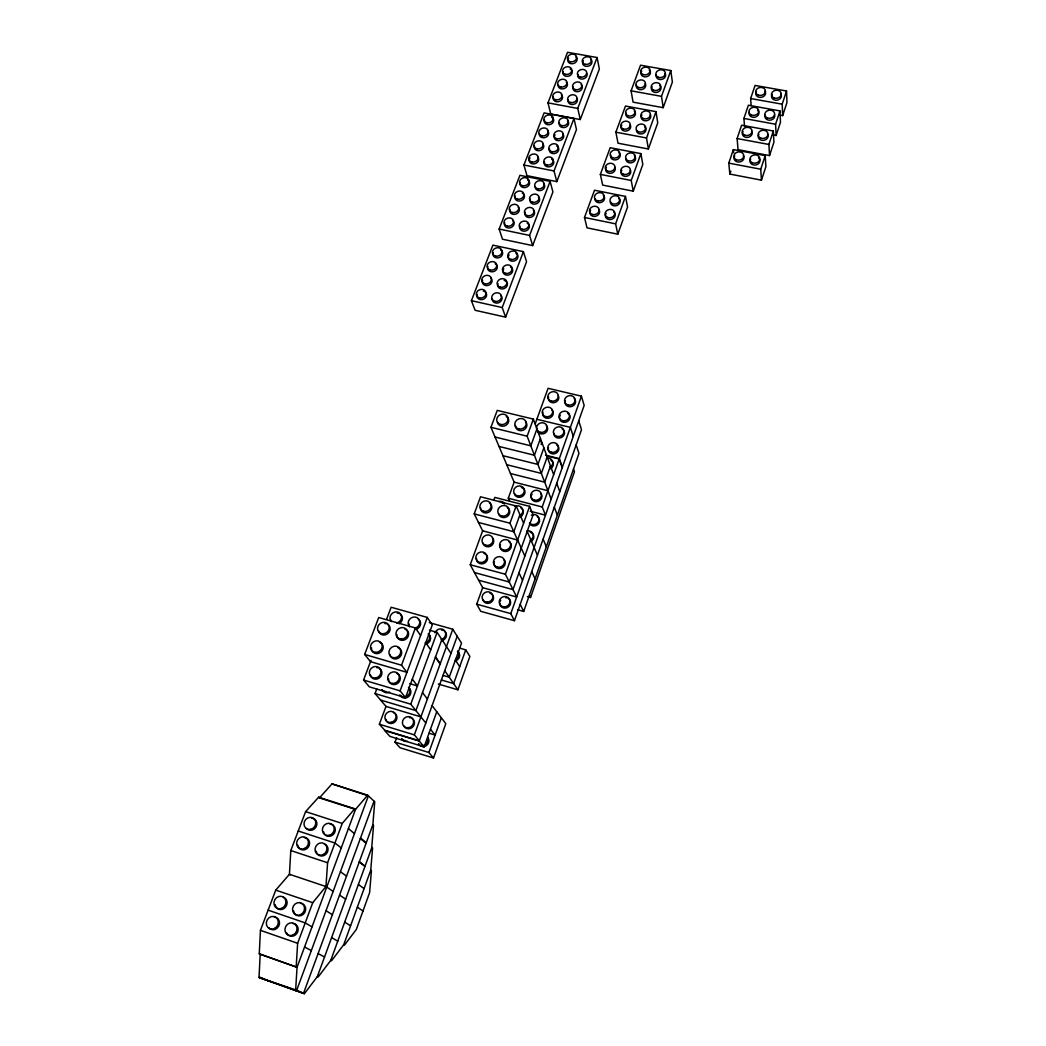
<?xml version="1.0" encoding="UTF-8"?>
<svg xmlns="http://www.w3.org/2000/svg" width="1046" height="1046" viewBox="0 0 1046 1046"><rect width="100%" height="100%" fill="white"/><g stroke="black" fill="none" stroke-linecap="round" stroke-linejoin="round"><path stroke-width="1.5" d="M259.264 953.86L297.051 967.288L259.264 953.86L260.441 930.339L275.739 890.12L289.428 874.273L290.801 850.555L305.615 811.631L318.625 797.196L354.764 808.767L355.509 809.421L297.051 967.288L295.613 990.484L296.476 990.876L368.375 795.849M318.625 797.196L319.435 797.876L332.027 783.885L367.656 795.169L374.743 801.824L372.86 824.745L317.369 976.572L304.36 993.7L259.944 977.84L259.029 977.435L260.192 954.305M296.188 966.87L297.639 943.283L312.741 902.685L325.947 886.537L327.594 862.754L342.212 823.463L354.764 808.767M371.696 847.94L373.553 825.359L372.86 824.745M330.771 960.359L331.543 960.764L343.755 944.656L370.742 870.22L372.585 847.979L371.892 847.404L330.771 960.359L318.18 976.964L317.369 976.572M761.449 180.16L765.881 166.667L765.227 155.619L733.364 149.617L728.801 163.124L729.833 174.067L761.449 180.16L760.73 169.217L765.227 155.619M769.529 155.579L773.909 142.243L773.334 131.025L741.627 125.193L737.116 138.543L738.058 149.67L769.529 155.579L768.902 144.453L773.334 131.025M772.994 134.921L776.132 135.509L780.473 122.29L779.976 110.915L748.387 105.215L743.915 118.433L744.53 126.501M779.545 115.047L782.67 115.622L786.971 102.534L786.54 91.002L755.068 85.445L750.636 98.533L751.133 105.672M776.132 135.509L775.583 124.226L779.976 110.915M782.67 115.622L782.186 104.182L786.54 91.002M729.833 174.067L730.84 171.099M527.406 596.638L530.557 597.501L574.463 471.798L573.509 468.987M482.755 587.407L476.715 604.183L480.742 611.322L514.462 620.696L581.498 429.71L578.739 420.819M517.652 609.753L523.706 611.426L578.961 453.415L576.189 444.851M514.462 620.696L510.801 613.636L584.165 405.403L581.406 396.159L548.078 388.301L535.251 423.748M550.471 465.901L544.691 482.167L510.474 473.524M530.714 539.488L512.998 589.591L478.623 580.216M530.23 511.219L545.489 515.168L542.22 506.957L581.406 396.159M523.615 523.131L516.175 505.976L480.519 496.772L474.217 513.887L482.624 530.819L470.242 564.748L482.664 587.682L516.659 596.991L505.401 574.241L529.603 506.342L494.823 497.399L493.725 500.433M547.202 456.984L541.344 473.407L506.761 464.712M617.807 234.199L627.561 206.99L625.482 196.413L594.52 190.228L584.492 217.463L587.015 227.832L617.807 234.199L615.61 223.844L625.482 196.413M633.248 191.17L642.806 164.497L640.897 153.605L610.171 147.708L600.352 174.394L602.679 185.09L633.248 191.17L631.222 180.474L640.897 153.605M648.363 149.003L657.738 122.866L655.999 111.661L625.495 106.038L615.872 132.188L618.029 143.21L648.363 149.003L646.52 137.98L655.999 111.661M663.19 107.673L672.369 82.059L670.8 70.553L640.531 65.192L631.091 90.832L633.065 102.155L663.19 107.673L661.503 96.35L670.8 70.553M519.94 514.658L513.834 531.734L478.467 522.451M543.868 447.858L537.932 464.437L502.943 455.703M396.656 737.639L395.009 742.137L400.017 747.733L433.515 757.997L445.805 723.649L432.09 705.619M438.326 684.058L457.926 689.798L469.863 656.43L465.745 649.867L459.678 648.128M424.114 746.844L419.25 741.065L384.64 730.526L389.883 736.397L424.114 746.844L436.77 711.764M524.857 556.067L509.977 523.235L516.175 505.976M540.442 438.496L534.414 455.245L499.047 446.459M433.515 757.997L428.873 752.492L441.347 717.778M465.745 649.867L453.624 683.574L441.438 680.018M551.15 499.099L527.145 436.195L533.342 419.106L497.242 410.372L490.953 427.317L514.122 482.141L508.291 498.236L509.507 500.995M419.25 741.065L457.194 636.282M536.938 428.925L530.832 445.831L495.046 437.006M376.769 689L375.056 693.55L386 706.416L379.358 724.237L384.732 730.252L419.354 740.79L414.36 734.867L452.774 629.247L429.278 622.605M441.857 639.551L415.903 710.613L380.6 700.062M371.029 660.314L363.563 680.031L369.382 686.869L405.508 697.604L432.26 624.985L427.291 617.428L391.139 607.242L386.549 619.376M374.05 801.171L303.51 993.321L259.029 977.435M425.787 722.995L410.764 704.193L437.11 632.359L429.435 630.176M405.508 697.604L400.108 690.857L427.291 617.428M401.533 665.217L415.393 627.953L378.717 617.519L364.662 654.456L370.519 661.687L406.959 672.356L401.533 665.217L364.662 654.456M505.623 317.147L526.569 261.683L523.418 251.641L492.901 245.143L471.406 300.673L475.106 310.283L505.623 317.147L502.211 307.563L523.418 251.641M532.649 245.601L552.916 191.941L550.091 181.35L519.927 175.323L499.138 229.035L502.498 239.22L532.649 245.601L529.577 235.428L550.091 181.35M556.812 181.625L576.477 129.56L573.94 118.499L544.103 112.89L523.928 164.993L526.988 175.663L556.812 181.625L554.04 170.956L573.94 118.499M580.269 119.545L599.358 69.01L597.07 57.517L567.56 52.3L547.986 102.874L550.758 114.001L580.269 119.545L577.758 108.418L597.07 57.517M259.944 977.84L295.168 989.738M355.509 809.421L367.656 795.169M750.636 98.533L782.186 104.182M631.091 90.832L661.503 96.35M743.915 118.433L775.583 124.226M547.986 102.874L577.758 108.418M737.116 138.543L768.902 144.453M615.872 132.188L646.52 137.98M728.801 163.124L760.73 169.217M600.352 174.394L631.222 180.474M523.928 164.993L554.04 170.956M584.492 217.463L615.61 223.844M499.138 229.035L529.577 235.428M471.406 300.673L502.211 307.563M536.873 419.263L570.371 427.369L573.273 436.326M490.953 427.317L527.145 436.195M545.541 455.219L559.309 458.632L562.356 467.3M546.94 455.978L559.179 459.011L562.225 467.68M514.122 482.141L547.96 490.731M508.291 498.236L542.22 506.957M474.217 513.887L509.977 523.235M482.624 530.819L517.587 540.037M470.242 564.748L505.401 574.241M474.479 572.567L509.245 582.007L533.107 514.789L529.603 506.342M476.715 604.183L510.801 613.636M443.073 675.415L449.231 677.207L461.521 643.146L452.774 629.247M409.718 683.666L417.459 685.954L412.294 679.168M363.563 680.031L400.108 690.857M375.056 693.55L410.764 704.193M386 706.416L420.91 716.876M428.991 733.22L435.136 735.077L430.468 729.245M379.358 724.237L414.36 734.867M395.009 742.137L428.873 752.492M366.832 795.352L332.027 783.885M319.435 797.876L354.006 808.95M305.615 811.631L342.212 823.463M298.241 831.008L334.929 843.024L341.244 847.94M290.801 850.555L327.594 862.754M275.739 890.12L312.741 902.685M268.129 910.151L305.223 922.899L312.022 926.861M260.441 930.339L297.639 943.283M260.166 977.265L268.299 980.834M296.698 990.287L304.36 993.7M304.569 946.996L311.316 950.605M318.115 953.56L324.522 956.998M331.621 937.582L337.766 941.165M343.755 944.656L344.487 945.087L356.32 929.463L369.604 892.656L371.422 870.756L370.742 870.22M344.696 922.127L350.58 925.841M326.025 910.726L332.38 914.675M290.291 874.835L289.428 874.273L325.947 886.537L333.138 891.414M339.571 895.075L345.651 899.207M357.353 907.157L362.988 910.988M358.399 884.485L364.073 888.616M340.408 871.697L346.527 876.156M359.353 861.708L365.067 866.166M359.262 861.969L364.976 866.415M360.543 837.964L366.283 842.749M348.41 828.602L354.45 833.623M360.334 838.513L366.087 843.285M422.492 692.57L427.396 699.029M425.735 642.715L430.677 649.893M435.515 656.901L440.235 663.739M415.393 627.953L420.597 635.497M435.411 657.176L440.131 664.014M444.733 670.695L457.926 689.798M437.11 632.359L450.996 653.423M455.402 660.118L459.704 666.655M520.202 604.353L523.706 611.426M518.947 572.763L522.529 580.334M529.42 595.096L530.557 597.501M531.734 571.495L535.081 578.883M527.21 531.407L537.448 555.23M543.109 539.095L546.313 546.797M554.315 507.153L557.374 515.155M533.342 419.106L553.661 474.623M556.734 483.265L559.78 491.594M733.364 149.617L733.651 152.781M330.065 824.117A6.289 5.766 -55.7 0 1 335.308 829.923A6.289 5.766 -55.7 0 1 329.712 836.303A6.289 5.766 -55.7 0 1 323.502 831.596M311.721 818.168A6.276 5.727 -55.1 0 1 316.154 826.798A6.276 5.727 -55.1 0 1 306.36 828.419M300.424 903.26A6.472 5.884 -61.6 0 1 304.909 912.282A6.472 5.884 -61.6 0 1 294.933 913.89M294.135 912.53A6.472 5.884 -61.6 0 1 293.717 910.974M283.401 897.233A6.459 5.831 -60.8 0 1 286.97 904.084A6.459 5.831 -60.8 0 1 280.877 909.562A6.459 5.831 -60.8 0 1 275.19 904.62M274.314 917.067A6.498 5.858 -62 0 1 278.733 926.128A6.498 5.858 -62 0 1 268.757 927.724M304.386 837.637A6.315 5.753 -56.6 0 1 309.59 843.481A6.315 5.753 -56.6 0 1 303.968 849.875A6.315 5.753 -56.6 0 1 297.796 845.142M324.286 843.939A6.328 5.792 -57.3 0 1 327.908 850.62A6.328 5.792 -57.3 0 1 321.893 856.02A6.328 5.792 -57.3 0 1 316.18 851.209M292.893 923.474A6.524 5.91 -62.9 0 1 298.175 929.044A6.524 5.91 -62.9 0 1 293.481 935.974A6.524 5.91 -62.9 0 1 286.578 932.81M490.875 278.131A4.955 4.223 -20.4 0 1 490.94 283.649A4.955 4.223 -20.4 0 1 484.782 285.231A4.955 4.223 -20.4 0 1 482.585 280.263M506.957 282.381A4.969 4.249 -19.7 0 1 502.838 288.931A4.969 4.249 -19.7 0 1 497.935 283.636M504.159 280.433A4.969 4.249 -19.7 0 1 506.251 281.505M486.168 293.05A4.969 4.249 -20.8 0 1 482.023 299.627A4.969 4.249 -20.8 0 1 477.159 294.292M483.383 291.089A4.969 4.249 -20.8 0 1 485.475 292.174M500.537 249.902A4.916 4.171 -19.5 0 1 502.041 255.342A4.916 4.171 -19.5 0 1 495.817 257.708A4.916 4.171 -19.5 0 1 493.241 252.674M515.848 253.171A4.929 4.197 -18.9 0 1 517.155 258.963A4.929 4.197 -18.9 0 1 510.396 260.702A4.929 4.197 -18.9 0 1 509.101 254.91M495.203 263.749A4.942 4.197 -19.9 0 1 496.706 269.227A4.942 4.197 -19.9 0 1 490.469 271.594A4.942 4.197 -19.9 0 1 487.894 266.534M510.553 267.07A4.955 4.223 -19.3 0 1 511.86 272.901A4.955 4.223 -19.3 0 1 505.074 274.64A4.955 4.223 -19.3 0 1 503.78 268.809M500.89 295.587A4.982 4.276 -20.1 0 1 498.72 302.739A4.982 4.276 -20.1 0 1 492.287 298.855M618.853 198.596A4.929 4.145 -14.2 0 1 616.905 205.5A4.929 4.145 -14.2 0 1 610.354 201.826M603.32 195.484A4.916 4.132 -14.8 0 1 601.358 202.362A4.916 4.132 -14.8 0 1 594.847 198.701M599.07 209.958A4.929 4.158 -15.1 0 1 597.671 215.319A4.929 4.158 -15.1 0 1 591.395 215.515A4.929 4.158 -15.1 0 1 590.624 210.22M613.91 212.273A4.955 4.171 -14.4 0 1 613.897 217.973A4.955 4.171 -14.4 0 1 607.295 218.915A4.955 4.171 -14.4 0 1 606.157 213.384M634.334 155.776A4.89 4.053 -13.5 0 1 632.438 162.522A4.89 4.053 -13.5 0 1 625.926 158.966M618.918 152.808A4.877 4.04 -14.1 0 1 619.18 158.024A4.877 4.04 -14.1 0 1 613.113 159.607A4.877 4.04 -14.1 0 1 610.759 154.926M614.76 166.981A4.89 4.066 -14.3 0 1 613.401 172.237A4.89 4.066 -14.3 0 1 607.177 172.446A4.89 4.066 -14.3 0 1 606.392 167.268M630.228 169.988A4.903 4.092 -13.7 0 1 628.881 175.27A4.903 4.092 -13.7 0 1 622.632 175.48A4.903 4.092 -13.7 0 1 621.808 170.289M650.22 114.602A4.851 3.975 -12.9 0 1 648.925 119.741A4.851 3.975 -12.9 0 1 642.741 119.989A4.851 3.975 -12.9 0 1 641.917 114.942M634.203 110.981A4.825 3.949 -13.5 0 1 634.477 116.08A4.825 3.949 -13.5 0 1 628.476 117.662A4.825 3.949 -13.5 0 1 626.109 113.099M630.137 124.866A4.851 3.975 -13.7 0 1 628.816 130.018A4.851 3.975 -13.7 0 1 622.645 130.253A4.851 3.975 -13.7 0 1 621.834 125.193M644.754 126.932A4.864 4.001 -13.1 0 1 642.885 133.587A4.864 4.001 -13.1 0 1 636.399 130.109M758.546 157.815A4.995 4.158 -8.6 0 1 758.755 163.438A4.995 4.158 -8.6 0 1 752.074 164.405A4.995 4.158 -8.6 0 1 750.701 158.966M743.34 155.632A4.982 4.132 -9.2 0 1 742.124 160.94A4.982 4.132 -9.2 0 1 735.743 161.162A4.982 4.132 -9.2 0 1 734.75 155.946M404.802 629.025A6.08 5.583 -37.6 0 1 408.411 635.667A6.08 5.583 -37.6 0 1 401.638 640.322A6.08 5.583 -37.6 0 1 396.852 634.477M387.765 624.37A6.067 5.544 -38.1 0 1 387.412 633.928A6.067 5.544 -38.1 0 1 378.521 630.712M384.928 623.56A6.067 5.544 -38.1 0 1 386.419 623.782M379.423 642.244A6.106 5.583 -39.7 0 1 382.993 648.925A6.106 5.583 -39.7 0 1 376.194 653.593A6.106 5.583 -39.7 0 1 371.461 647.722M397.859 647.566A6.119 5.622 -39.3 0 1 401.586 653.776A6.119 5.622 -39.3 0 1 395.689 658.98A6.119 5.622 -39.3 0 1 389.923 654.574M396.473 673.232A6.067 5.596 -41.3 0 1 400.056 679.939A6.067 5.596 -41.3 0 1 393.309 684.594A6.067 5.596 -41.3 0 1 388.563 678.697M379.541 668.486A6.054 5.557 -41.6 0 1 379.175 678.096A6.054 5.557 -41.6 0 1 370.349 674.814M376.73 667.649A6.054 5.557 -41.6 0 1 378.207 667.884M400.069 613.95A5.962 5.452 -36.8 0 1 399.075 623.717M391.426 621.546A5.962 5.452 -36.8 0 1 390.995 620.173M397.271 613.165A5.962 5.452 -36.8 0 1 398.735 613.374M391.309 621.468A5.975 5.465 -36.7 0 1 392.969 612.851A5.975 5.465 -36.7 0 1 401.272 615.218A5.975 5.465 -36.7 0 1 396.735 623.011M418.204 619.075A5.975 5.492 -36.2 0 1 415.798 629.444M409.548 626.698A5.975 5.492 -36.2 0 1 409.051 623.861M409.47 626.632A5.988 5.505 -36.2 0 1 411.104 617.977A5.988 5.505 -36.2 0 1 419.459 620.356A5.988 5.505 -36.2 0 1 414.935 628.188M412.124 718.419A5.805 5.413 -44.7 0 1 412.438 727.284A5.805 5.413 -44.7 0 1 403.756 725.885M409.404 717.608A5.805 5.413 -44.7 0 1 410.83 717.831M393.335 712.561A5.792 5.374 -44.8 0 1 396.839 718.55A5.792 5.374 -44.8 0 1 391.269 723.505A5.792 5.374 -44.8 0 1 385.83 719.23M434.992 632.778A5.675 5.256 -35.5 0 1 444.445 630.503A5.675 5.256 -35.5 0 1 441.151 639.498M444.145 630.803A5.661 5.243 -35.6 0 1 441.922 640.662M441.451 630.045A5.661 5.243 -35.6 0 1 442.863 630.254M407.456 741.3A5.596 5.217 -46.1 0 1 401.651 738.607M427.683 737.443A5.609 5.256 -46 0 1 426.402 745.589A5.609 5.256 -46 0 1 418.583 743.771M405.22 740.503A5.609 5.217 -46 0 1 403.834 740.28M402.592 739.705A5.609 5.217 -46 0 1 401.559 738.803M427.657 737.639A5.622 5.256 -46 0 1 420.832 745.458M419.577 744.883A5.622 5.256 -46 0 1 418.531 743.981M408.489 687.536A5.923 5.492 -42 0 1 408.803 696.518A5.923 5.492 -42 0 1 399.938 695.132M428.245 633.954A5.831 5.387 -36.7 0 1 425.931 644.101M428.52 633.641A5.845 5.387 -36.7 0 1 425.107 642.898M385.804 691.668A5.923 5.452 -42.2 0 1 381.947 689.915M389.635 692.073A5.91 5.452 -42.3 0 1 382.091 689.837M408.711 687.353A5.936 5.492 -42 0 1 405.22 696.832M403.717 697.002A5.936 5.492 -42 0 1 399.847 695.237M457.403 651.357A5.465 5.099 -36.3 0 1 455.285 660.915M457.717 651.109A5.478 5.099 -36.3 0 1 455.899 659.333M550.981 460.214A5.413 4.89 -20.2 0 1 550.405 468.791M546.43 458.279A5.426 4.89 -20.2 0 1 549.882 467.34M562.094 428.938A5.374 4.812 -18.8 0 1 564.056 434.822A5.374 4.812 -18.8 0 1 557.936 437.999A5.374 4.812 -18.8 0 1 553.857 433.214M546.339 425.63A5.361 4.785 -19.8 0 1 545.319 432.926A5.361 4.785 -19.8 0 1 537.618 431.553M541.462 442.353A5.374 4.825 -20.5 0 1 541.906 443.53M556.485 444.707A5.387 4.851 -19.5 0 1 558.237 451.035A5.387 4.851 -19.5 0 1 551.425 453.611A5.387 4.851 -19.5 0 1 548.496 447.727M541.37 442.04A5.387 4.838 -20.5 0 1 541.187 444.589M540.141 439.856A5.387 4.838 -20.5 0 1 540.913 440.863M525.51 421.656A5.831 5.191 -21.1 0 1 523 430.298A5.831 5.191 -21.1 0 1 515.443 425.461M506.277 416.439A5.805 5.165 -22 0 1 506.212 425.16A5.805 5.165 -22 0 1 497.438 422.414M531.329 515.22A5.413 4.955 -22.7 0 1 538.272 516.711A5.413 4.955 -22.7 0 1 536.86 523.445A5.413 4.955 -22.7 0 1 529.668 523.118M526.896 530.923A5.439 4.995 -23.7 0 1 530.309 540.22M533.316 534.624A5.426 4.982 -23.7 0 1 530.871 541.527M530.244 532.257A5.426 4.982 -23.7 0 1 532.545 533.578M537.213 516.58A5.4 4.955 -22.7 0 1 537.775 524.491A5.4 4.955 -22.7 0 1 529.459 523.418M508.251 598.39A5.505 5.125 -28.7 0 1 510.16 604.719A5.505 5.125 -28.7 0 1 503.884 608.014A5.505 5.125 -28.7 0 1 499.805 602.81M500.093 601.463A5.505 5.125 -28.7 0 1 500.733 600.221M505.61 597.671A5.505 5.125 -28.7 0 1 506.983 597.854M489.946 593.187A5.492 5.099 -29.8 0 1 493.477 598.691A5.492 5.099 -29.8 0 1 488.207 603.359A5.492 5.099 -29.8 0 1 482.847 599.463M574.228 398.5A5.335 4.746 -17.7 0 1 574.437 404.645A5.335 4.746 -17.7 0 1 567.782 406.319A5.335 4.746 -17.7 0 1 565.271 400.749M558.276 395.519A5.322 4.72 -18.6 0 1 553.935 402.71A5.322 4.72 -18.6 0 1 548.575 396.787M551.935 410.032A5.335 4.759 -19.2 0 1 552.118 416.203A5.335 4.759 -19.2 0 1 545.463 417.864A5.335 4.759 -19.2 0 1 542.979 412.268M567.664 413.288A5.361 4.785 -18.2 0 1 569.181 419.891A5.361 4.785 -18.2 0 1 561.833 421.721A5.361 4.785 -18.2 0 1 560.316 415.118M540.638 493.097A5.452 4.955 -21.8 0 1 538.324 501.309A5.452 4.955 -21.8 0 1 531.224 496.654M531.499 495.346A5.452 4.955 -21.8 0 1 532.113 494.143M521.353 487.488A5.426 4.929 -22.8 0 1 524.909 492.758A5.426 4.929 -22.8 0 1 519.705 497.308A5.426 4.929 -22.8 0 1 514.357 493.62M507.31 507.637A5.779 5.256 -24.6 0 1 507.245 516.515A5.779 5.256 -24.6 0 1 498.524 513.638M489.423 503.008A5.753 5.23 -25.6 0 1 491.372 509.454A5.753 5.23 -25.6 0 1 484.808 512.867A5.753 5.23 -25.6 0 1 480.572 507.611M508.892 541.645A5.661 5.204 -25.8 0 1 510.644 548.483A5.661 5.204 -25.8 0 1 503.492 551.177A5.661 5.204 -25.8 0 1 500.498 544.809M492.444 537.853A5.648 5.165 -26.9 0 1 490.626 546.143A5.648 5.165 -26.9 0 1 482.768 542.887M486.285 554.825A5.661 5.204 -28.1 0 1 483.788 563.48A5.661 5.204 -28.1 0 1 476.505 558.512M483.919 553.439A5.661 5.204 -28.1 0 1 485.213 553.975M503.884 559.545A5.688 5.23 -27 0 1 503.976 566.37A5.688 5.23 -27 0 1 496.915 568.096A5.688 5.23 -27 0 1 494.366 561.859M520.96 507.964A5.622 5.125 -23.6 0 1 520.307 516.972M514.828 506.526A5.622 5.125 -23.6 0 1 522.255 508.448A5.622 5.125 -23.6 0 1 519.692 515.573M498.746 501.518A5.609 5.099 -24.7 0 1 504.747 503.937M502.237 502.943A5.596 5.086 -24.7 0 1 503.531 503.453M518.175 207.147A4.877 4.079 -18.4 0 1 518.28 212.482A4.877 4.079 -18.4 0 1 512.213 214.051A4.877 4.079 -18.4 0 1 510.017 209.265M533.368 210.272A4.89 4.106 -17.8 0 1 533.512 215.62A4.89 4.106 -17.8 0 1 527.419 217.189A4.89 4.106 -17.8 0 1 525.184 212.39M527.236 223.256A4.903 4.132 -18.1 0 1 528.779 228.629A4.903 4.132 -18.1 0 1 522.595 230.983A4.903 4.132 -18.1 0 1 519.98 226.014M512.945 220.732A4.89 4.106 -18.7 0 1 513.05 226.08A4.89 4.106 -18.7 0 1 506.97 227.662A4.89 4.106 -18.7 0 1 504.773 222.85M527.498 179.86A4.851 4.027 -17.8 0 1 529.015 185.09A4.851 4.027 -17.8 0 1 522.908 187.417A4.851 4.027 -17.8 0 1 520.32 182.592M543.567 183.508A4.864 4.053 -17.2 0 1 541.514 190.294A4.864 4.053 -17.2 0 1 535.186 186.698M522.346 193.249A4.864 4.053 -18.1 0 1 523.863 198.531A4.864 4.053 -18.1 0 1 517.731 200.858A4.864 4.053 -18.1 0 1 515.142 195.994M538.442 196.962A4.877 4.079 -17.5 0 1 538.585 202.257A4.877 4.079 -17.5 0 1 532.519 203.839A4.877 4.079 -17.5 0 1 530.283 199.08M542.586 143.694A4.812 3.962 -17 0 1 542.73 148.846A4.812 3.962 -17 0 1 536.755 150.402A4.812 3.962 -17 0 1 534.532 145.799M558.316 147.408A4.825 3.975 -16.4 0 1 554.393 153.579A4.825 3.975 -16.4 0 1 549.542 148.715M556.681 145.995A4.825 3.975 -16.4 0 1 557.623 146.61M551.647 159.201A4.838 4.001 -16.7 0 1 553.203 164.379A4.838 4.001 -16.7 0 1 547.11 166.706A4.838 4.001 -16.7 0 1 544.495 161.921M537.513 156.861A4.825 3.988 -17.2 0 1 537.383 162.326A4.825 3.988 -17.2 0 1 530.976 163.281A4.825 3.988 -17.2 0 1 529.995 157.972M551.608 117.217A4.772 3.909 -16.5 0 1 553.151 122.277A4.772 3.909 -16.5 0 1 547.123 124.566A4.772 3.909 -16.5 0 1 544.535 119.911M567.507 120.643A4.799 3.923 -15.9 0 1 567.677 125.729A4.799 3.923 -15.9 0 1 561.728 127.298A4.799 3.923 -15.9 0 1 559.479 122.748M547.529 130.815A4.785 3.936 -16.7 0 1 545.515 137.418A4.785 3.936 -16.7 0 1 539.278 133.966M562.539 133.679A4.812 3.949 -16.2 0 1 562.434 139.105A4.812 3.949 -16.2 0 1 556.041 140.059A4.812 3.949 -16.2 0 1 555.034 134.803M566.265 82.124A4.746 3.831 -15.8 0 1 564.304 88.557A4.746 3.831 -15.8 0 1 558.106 85.236M581.131 84.831A4.759 3.857 -15.3 0 1 581.341 89.825A4.759 3.857 -15.3 0 1 575.418 91.381A4.759 3.857 -15.3 0 1 573.182 86.923M561.349 94.898A4.759 3.857 -16.1 0 1 561.519 99.906A4.759 3.857 -16.1 0 1 555.609 101.475A4.759 3.857 -16.1 0 1 553.399 96.99M575.928 57.007A4.72 3.792 -15.4 0 1 575.849 62.198A4.72 3.792 -15.4 0 1 569.573 63.165A4.72 3.792 -15.4 0 1 568.566 58.145M590.729 59.635A4.733 3.805 -14.9 0 1 590.676 64.839A4.733 3.805 -14.9 0 1 584.387 65.806A4.733 3.805 -14.9 0 1 583.341 60.773M571.757 70.396A4.733 3.805 -15.6 0 1 567.939 76.332A4.733 3.805 -15.6 0 1 563.166 71.716M570.148 69.049A4.733 3.805 -15.6 0 1 571.077 69.624M586.597 73.063A4.746 3.831 -15.1 0 1 582.792 79.025A4.746 3.831 -15.1 0 1 577.98 74.384M576.947 98.429A4.772 3.883 -15.5 0 1 573.103 104.469A4.772 3.883 -15.5 0 1 568.279 99.749M649.174 69.99A4.785 3.87 -13 0 1 649.213 75.273A4.785 3.87 -13 0 1 642.832 76.253A4.785 3.87 -13 0 1 641.682 71.141M665.086 73.468A4.799 3.883 -12.4 0 1 661.334 79.483A4.799 3.883 -12.4 0 1 656.326 74.802M645.212 83.602A4.799 3.896 -13.1 0 1 641.433 89.629A4.799 3.896 -13.1 0 1 636.452 84.935M659.712 85.55A4.812 3.909 -12.6 0 1 659.765 90.884A4.812 3.909 -12.6 0 1 653.332 91.852A4.812 3.909 -12.6 0 1 652.168 86.7M767.476 134.032A4.982 4.106 -8.5 0 1 766.313 139.288A4.982 4.106 -8.5 0 1 759.932 139.536A4.982 4.106 -8.5 0 1 758.899 134.359M751.564 131.09A4.955 4.079 -9.1 0 1 750.374 136.333A4.955 4.079 -9.1 0 1 744.02 136.581A4.955 4.079 -9.1 0 1 743.013 131.417M774.628 114.877A4.955 4.053 -8.4 0 1 769.791 120.198A4.955 4.053 -8.4 0 1 765.084 115.256M757.513 110.235A4.942 4.04 -9 0 1 757.984 115.413A4.942 4.04 -9 0 1 751.865 117.008A4.942 4.04 -9 0 1 749.263 112.38M780.734 93.983A4.929 4.014 -8.3 0 1 779.597 99.135A4.929 4.014 -8.3 0 1 773.269 99.409A4.929 4.014 -8.3 0 1 772.223 94.349M764.94 91.185A4.916 4.001 -8.9 0 1 763.776 96.31A4.916 4.001 -8.9 0 1 757.487 96.585A4.916 4.001 -8.9 0 1 756.467 91.538M329.163 835.362A6.302 5.779 -55.6 0 0 332.955 825.189A6.302 5.779 -55.6 0 0 322.769 827.595A6.302 5.779 -55.6 0 0 329.163 835.362M310.74 829.347A6.289 5.727 -55.1 0 0 314.558 819.227A6.289 5.727 -55.1 0 0 304.412 821.62A6.289 5.727 -55.1 0 0 310.74 829.347M300.882 914.544A6.485 5.884 -61.5 0 0 302.15 903.535A6.485 5.884 -61.5 0 0 292.54 908.647A6.485 5.884 -61.5 0 0 300.882 914.544M282.237 908.163A6.472 5.845 -60.7 0 0 283.558 897.207A6.472 5.845 -60.7 0 0 273.974 902.293A6.472 5.845 -60.7 0 0 282.237 908.163M304.857 848.398A6.328 5.766 -56.6 0 0 306.112 837.728A6.328 5.766 -56.6 0 0 296.646 842.736A6.328 5.766 -56.6 0 0 304.857 848.398M274.627 928.43A6.524 5.871 -61.9 0 0 275.974 917.381A6.524 5.871 -61.9 0 0 266.351 922.494A6.524 5.871 -61.9 0 0 274.627 928.43M323.345 854.504A6.341 5.805 -57.2 0 0 324.548 843.782A6.341 5.805 -57.2 0 0 315.055 848.803A6.341 5.805 -57.2 0 0 323.345 854.504M293.311 934.902A6.538 5.923 -62.8 0 0 294.619 923.801A6.538 5.923 -62.8 0 0 284.957 928.926A6.538 5.923 -62.8 0 0 293.311 934.902M484.965 283.832A4.955 4.236 -20.4 0 0 491.372 278.393A4.955 4.236 -20.4 0 0 483.396 276.654A4.955 4.236 -20.4 0 0 484.965 283.832M500.38 287.232A4.969 4.249 -19.7 0 0 506.8 281.766A4.969 4.249 -19.7 0 0 498.785 280.014A4.969 4.249 -19.7 0 0 500.38 287.232M494.98 301.379A4.995 4.289 -20.2 0 0 501.426 295.887A4.995 4.289 -20.2 0 0 493.385 294.109A4.995 4.289 -20.2 0 0 494.98 301.379M479.526 297.927A4.982 4.262 -20.8 0 0 485.959 292.462A4.982 4.262 -20.8 0 0 477.97 290.696A4.982 4.262 -20.8 0 0 479.526 297.927M495.647 256.126A4.929 4.171 -19.5 0 0 502.002 250.739A4.929 4.171 -19.5 0 0 494.065 249.053A4.929 4.171 -19.5 0 0 495.647 256.126M510.997 259.421A4.942 4.197 -18.9 0 0 517.352 254.021A4.942 4.197 -18.9 0 0 509.376 252.321A4.942 4.197 -18.9 0 0 510.997 259.421M490.273 270.038A4.942 4.21 -19.9 0 0 496.667 264.625A4.942 4.21 -19.9 0 0 488.717 262.912A4.942 4.21 -19.9 0 0 490.273 270.038M505.663 273.385A4.955 4.223 -19.3 0 0 512.056 267.959A4.955 4.223 -19.3 0 0 504.054 266.233A4.955 4.223 -19.3 0 0 505.663 273.385M612.237 203.617A4.942 4.158 -14.2 0 0 619.768 199.747A4.942 4.158 -14.2 0 0 612.616 196.347A4.942 4.158 -14.2 0 0 612.237 203.617M597.828 200.871A4.929 4.132 -14.8 0 0 604.091 195.537A4.929 4.132 -14.8 0 0 596.037 193.928A4.929 4.132 -14.8 0 0 597.828 200.871M592.821 214.548A4.942 4.158 -15.1 0 0 599.096 209.2A4.942 4.158 -15.1 0 0 591.029 207.566A4.942 4.158 -15.1 0 0 592.821 214.548M607.255 217.346A4.955 4.184 -14.4 0 0 614.813 213.449A4.955 4.184 -14.4 0 0 607.648 210.024A4.955 4.184 -14.4 0 0 607.255 217.346M627.822 160.613A4.903 4.066 -13.5 0 0 635.275 156.782A4.903 4.066 -13.5 0 0 628.175 153.501A4.903 4.066 -13.5 0 0 627.822 160.613M612.381 157.632A4.877 4.04 -14.1 0 0 619.82 153.814A4.877 4.04 -14.1 0 0 612.76 150.532A4.877 4.04 -14.1 0 0 612.381 157.632M607.478 171.034A4.903 4.066 -14.3 0 0 614.93 167.203A4.903 4.066 -14.3 0 0 607.857 163.895A4.903 4.066 -14.3 0 0 607.478 171.034M622.945 174.067A4.916 4.092 -13.7 0 0 630.424 170.223A4.916 4.092 -13.7 0 0 623.311 166.902A4.916 4.092 -13.7 0 0 622.945 174.067M643.107 118.486A4.851 3.975 -12.9 0 0 650.481 114.707A4.851 3.975 -12.9 0 0 643.421 111.53A4.851 3.975 -12.9 0 0 643.107 118.486M627.783 115.635A4.838 3.962 -13.5 0 0 635.131 111.87A4.838 3.962 -13.5 0 0 628.123 108.706A4.838 3.962 -13.5 0 0 627.783 115.635M622.958 128.776A4.851 3.988 -13.7 0 0 630.346 124.984A4.851 3.988 -13.7 0 0 623.311 121.781A4.851 3.988 -13.7 0 0 622.958 128.776M638.322 131.665A4.864 4.001 -13.1 0 0 645.722 127.874A4.864 4.001 -13.1 0 0 638.648 124.657A4.864 4.001 -13.1 0 0 638.322 131.665M752.309 162.745A5.008 4.158 -8.6 0 0 759.841 158.861A5.008 4.158 -8.6 0 0 752.401 155.514A5.008 4.158 -8.6 0 0 752.309 162.745M736.292 159.711A4.995 4.145 -9.2 0 0 743.811 155.828A4.995 4.145 -9.2 0 0 736.423 152.507A4.995 4.145 -9.2 0 0 736.292 159.711M401.246 639.106A6.093 5.596 -37.5 0 0 407.208 630.49A6.093 5.596 -37.5 0 0 397.009 630.346A6.093 5.596 -37.5 0 0 401.246 639.106M382.784 633.798A6.08 5.557 -38 0 0 388.759 625.233A6.08 5.557 -38 0 0 378.613 625.103A6.08 5.557 -38 0 0 382.784 633.798M375.749 652.403A6.119 5.596 -39.6 0 0 381.751 643.761A6.119 5.596 -39.6 0 0 371.578 643.604A6.119 5.596 -39.6 0 0 375.749 652.403M394.264 657.777A6.132 5.635 -39.2 0 0 400.252 649.108A6.132 5.635 -39.2 0 0 390.014 648.938A6.132 5.635 -39.2 0 0 394.264 657.777M392.904 683.483A6.08 5.609 -41.3 0 0 398.84 674.84A6.08 5.609 -41.3 0 0 388.694 674.657A6.08 5.609 -41.3 0 0 392.904 683.483M376.089 677.886A6.067 5.57 -41.6 0 0 379.711 668.237A6.067 5.57 -41.6 0 0 369.696 670.669A6.067 5.57 -41.6 0 0 376.089 677.886M408.947 727.65A5.818 5.413 -44.7 0 0 412.346 718.314A5.818 5.413 -44.7 0 0 402.736 720.616A5.818 5.413 -44.7 0 0 408.947 727.65M391.374 722.341A5.805 5.374 -44.8 0 0 394.8 713.032A5.805 5.374 -44.8 0 0 385.229 715.333A5.805 5.374 -44.8 0 0 391.374 722.341M556.982 436.417A5.387 4.825 -18.8 0 0 563.872 430.377A5.387 4.825 -18.8 0 0 555.125 428.259A5.387 4.825 -18.8 0 0 556.982 436.417M540.141 432.312A5.361 4.799 -19.8 0 0 547.019 426.297A5.361 4.799 -19.8 0 0 538.311 424.192A5.361 4.799 -19.8 0 0 540.141 432.312M551.347 452.264A5.4 4.864 -19.5 0 0 558.263 446.197A5.4 4.864 -19.5 0 0 549.477 444.053A5.4 4.864 -19.5 0 0 551.347 452.264M518.685 428.912A5.845 5.204 -21.1 0 0 526.203 422.362A5.845 5.204 -21.1 0 0 516.75 420.074A5.845 5.204 -21.1 0 0 518.685 428.912M500.511 424.467A5.818 5.178 -22 0 0 508.029 417.955A5.818 5.178 -22 0 0 498.641 415.68A5.818 5.178 -22 0 0 500.511 424.467M504.198 606.902A5.518 5.138 -28.7 0 0 509.467 599.11A5.518 5.138 -28.7 0 0 500.093 599.018A5.518 5.138 -28.7 0 0 504.198 606.902M487.096 602.169A5.505 5.099 -29.8 0 0 492.378 594.416A5.505 5.099 -29.8 0 0 483.03 594.324A5.505 5.099 -29.8 0 0 487.096 602.169M568.148 405.05A5.348 4.759 -17.7 0 0 574.986 399.088A5.348 4.759 -17.7 0 0 566.265 397.035A5.348 4.759 -17.7 0 0 568.148 405.05M551.386 401.063A5.335 4.733 -18.6 0 0 558.224 395.113A5.335 4.733 -18.6 0 0 549.555 393.074A5.335 4.733 -18.6 0 0 551.386 401.063M545.777 416.635A5.348 4.759 -19.2 0 0 552.641 410.647A5.348 4.759 -19.2 0 0 543.959 408.581A5.348 4.759 -19.2 0 0 545.777 416.635M562.591 420.675A5.361 4.785 -18.2 0 0 569.455 414.674A5.361 4.785 -18.2 0 0 560.721 412.595A5.361 4.785 -18.2 0 0 562.591 420.675M534.31 500.119A5.452 4.969 -21.8 0 0 541.318 493.947A5.452 4.969 -21.8 0 0 532.466 491.698A5.452 4.969 -21.8 0 0 534.31 500.119M517.286 495.765A5.439 4.942 -22.8 0 0 524.294 489.606A5.439 4.942 -22.8 0 0 515.495 487.384A5.439 4.942 -22.8 0 0 517.286 495.765M501.583 515.992A5.792 5.269 -24.6 0 0 509.049 509.428A5.792 5.269 -24.6 0 0 499.727 507.022A5.792 5.269 -24.6 0 0 501.583 515.992M483.644 511.324A5.766 5.23 -25.6 0 0 491.097 504.787A5.766 5.23 -25.6 0 0 481.827 502.394A5.766 5.23 -25.6 0 0 483.644 511.324M503.296 549.974A5.675 5.204 -25.8 0 0 510.605 543.515A5.675 5.204 -25.8 0 0 501.465 541.096A5.675 5.204 -25.8 0 0 503.296 549.974M485.71 545.293A5.661 5.178 -26.8 0 0 493.019 538.847A5.661 5.178 -26.8 0 0 483.932 536.454A5.661 5.178 -26.8 0 0 485.71 545.293M480.938 562.539A5.675 5.204 -28.1 0 0 486.403 554.589A5.675 5.204 -28.1 0 0 476.767 554.537A5.675 5.204 -28.1 0 0 480.938 562.539M497.151 567.102A5.701 5.243 -27 0 0 504.499 560.604A5.701 5.243 -27 0 0 495.32 558.159A5.701 5.243 -27 0 0 497.151 567.102M512.448 212.534A4.877 4.092 -18.4 0 0 518.724 207.239A4.877 4.092 -18.4 0 0 510.853 205.617A4.877 4.092 -18.4 0 0 512.448 212.534M527.681 215.685A4.89 4.106 -17.8 0 0 533.97 210.364A4.89 4.106 -17.8 0 0 526.046 208.742A4.89 4.106 -17.8 0 0 527.681 215.685M522.464 229.362A4.916 4.132 -18.1 0 0 528.779 224.014A4.916 4.132 -18.1 0 0 520.843 222.38A4.916 4.132 -18.1 0 0 522.464 229.362M507.192 226.171A4.89 4.119 -18.7 0 0 513.494 220.837A4.89 4.119 -18.7 0 0 505.61 219.202A4.89 4.119 -18.7 0 0 507.192 226.171M522.778 185.743A4.851 4.04 -17.8 0 0 529.015 180.5A4.851 4.04 -17.8 0 0 521.17 178.931A4.851 4.04 -17.8 0 0 522.778 185.743M537.945 188.803A4.864 4.053 -17.2 0 0 544.182 183.534A4.864 4.053 -17.2 0 0 536.297 181.965A4.864 4.053 -17.2 0 0 537.945 188.803M517.587 199.198A4.864 4.066 -18.1 0 0 523.85 193.928A4.864 4.066 -18.1 0 0 515.992 192.346A4.864 4.066 -18.1 0 0 517.587 199.198M532.793 202.296A4.877 4.079 -17.5 0 0 539.056 197.014A4.877 4.079 -17.5 0 0 531.146 195.419A4.877 4.079 -17.5 0 0 532.793 202.296M537.016 148.793A4.812 3.962 -17 0 0 543.188 143.629A4.812 3.962 -17 0 0 535.395 142.125A4.812 3.962 -17 0 0 537.016 148.793M552.092 151.735A4.825 3.975 -16.4 0 0 558.263 146.545A4.825 3.975 -16.4 0 0 550.431 145.028A4.825 3.975 -16.4 0 0 552.092 151.735M547.019 164.993A4.838 4.014 -16.7 0 0 553.216 159.79A4.838 4.014 -16.7 0 0 545.371 158.247A4.838 4.014 -16.7 0 0 547.019 164.993M531.917 162.025A4.825 3.988 -17.3 0 0 538.115 156.822A4.825 3.988 -17.3 0 0 530.309 155.305A4.825 3.988 -17.3 0 0 531.917 162.025M547.045 122.813A4.785 3.909 -16.5 0 0 553.164 117.688A4.785 3.909 -16.5 0 0 545.411 116.237A4.785 3.909 -16.5 0 0 547.045 122.813M562.042 125.651A4.799 3.936 -15.9 0 0 568.161 120.512A4.799 3.936 -15.9 0 0 560.368 119.048A4.799 3.936 -15.9 0 0 562.042 125.651M542.011 135.862A4.799 3.936 -16.7 0 0 548.156 130.724A4.799 3.936 -16.7 0 0 540.377 129.246A4.799 3.936 -16.7 0 0 542.011 135.862M557.034 138.752A4.812 3.962 -16.2 0 0 563.193 133.587A4.812 3.962 -16.2 0 0 555.374 132.11A4.812 3.962 -16.2 0 0 557.034 138.752M560.852 86.962A4.746 3.844 -15.8 0 0 566.919 81.915A4.746 3.844 -15.8 0 0 559.205 80.516A4.746 3.844 -15.8 0 0 560.852 86.962M575.758 89.695A4.759 3.857 -15.3 0 0 581.824 84.621A4.759 3.857 -15.3 0 0 574.084 83.222A4.759 3.857 -15.3 0 0 575.758 89.695M570.855 102.56A4.772 3.883 -15.6 0 0 576.934 97.474A4.772 3.883 -15.6 0 0 569.168 96.049A4.772 3.883 -15.6 0 0 570.855 102.56M555.91 99.788A4.759 3.87 -16.1 0 0 561.99 94.715A4.759 3.87 -16.1 0 0 554.275 93.303A4.759 3.87 -16.1 0 0 555.91 99.788M570.58 61.74A4.72 3.792 -15.4 0 0 576.594 56.745A4.72 3.792 -15.4 0 0 568.919 55.386A4.72 3.792 -15.4 0 0 570.58 61.74M585.42 64.381A4.733 3.805 -15 0 0 591.435 59.374A4.733 3.805 -15 0 0 583.72 58.014A4.733 3.805 -15 0 0 585.42 64.381M565.69 74.41A4.733 3.818 -15.6 0 0 571.731 69.389A4.733 3.818 -15.6 0 0 564.042 68.016A4.733 3.818 -15.6 0 0 565.69 74.41M580.569 77.103A4.746 3.831 -15.1 0 0 586.61 72.056A4.746 3.831 -15.1 0 0 578.883 70.683A4.746 3.831 -15.1 0 0 580.569 77.103M658.078 77.208A4.812 3.896 -12.4 0 0 665.374 73.468A4.812 3.896 -12.4 0 0 658.352 70.383A4.812 3.896 -12.4 0 0 658.078 77.208M642.859 74.488A4.799 3.87 -13 0 0 650.141 70.762A4.799 3.87 -13 0 0 643.172 67.702A4.799 3.87 -13 0 0 642.859 74.488M638.138 87.367A4.812 3.896 -13.1 0 0 645.447 83.628A4.812 3.896 -13.1 0 0 638.465 80.529A4.812 3.896 -13.1 0 0 638.138 87.367M653.384 90.113A4.825 3.923 -12.6 0 0 660.706 86.36A4.825 3.923 -12.6 0 0 653.685 83.249A4.825 3.923 -12.6 0 0 653.384 90.113M760.52 138.033A4.982 4.106 -8.5 0 0 768.012 134.176A4.982 4.106 -8.5 0 0 760.599 130.894A4.982 4.106 -8.5 0 0 760.52 138.033M744.582 135.078A4.969 4.092 -9.1 0 0 752.061 131.234A4.969 4.092 -9.1 0 0 744.7 127.965A4.969 4.092 -9.1 0 0 744.582 135.078M767.228 117.845A4.969 4.066 -8.4 0 0 774.681 114.001A4.969 4.066 -8.4 0 0 767.306 110.784A4.969 4.066 -8.4 0 0 767.228 117.845M751.355 114.955A4.942 4.04 -9 0 0 758.795 111.124A4.942 4.04 -9 0 0 751.459 107.921A4.942 4.04 -9 0 0 751.355 114.955M773.883 97.853A4.942 4.014 -8.3 0 0 781.297 94.035A4.942 4.014 -8.3 0 0 773.935 90.858A4.942 4.014 -8.3 0 0 773.883 97.853M758.062 95.029A4.929 4.001 -8.9 0 0 765.463 91.224A4.929 4.001 -8.9 0 0 758.154 88.06A4.929 4.001 -8.9 0 0 758.062 95.029"/></g></svg>
